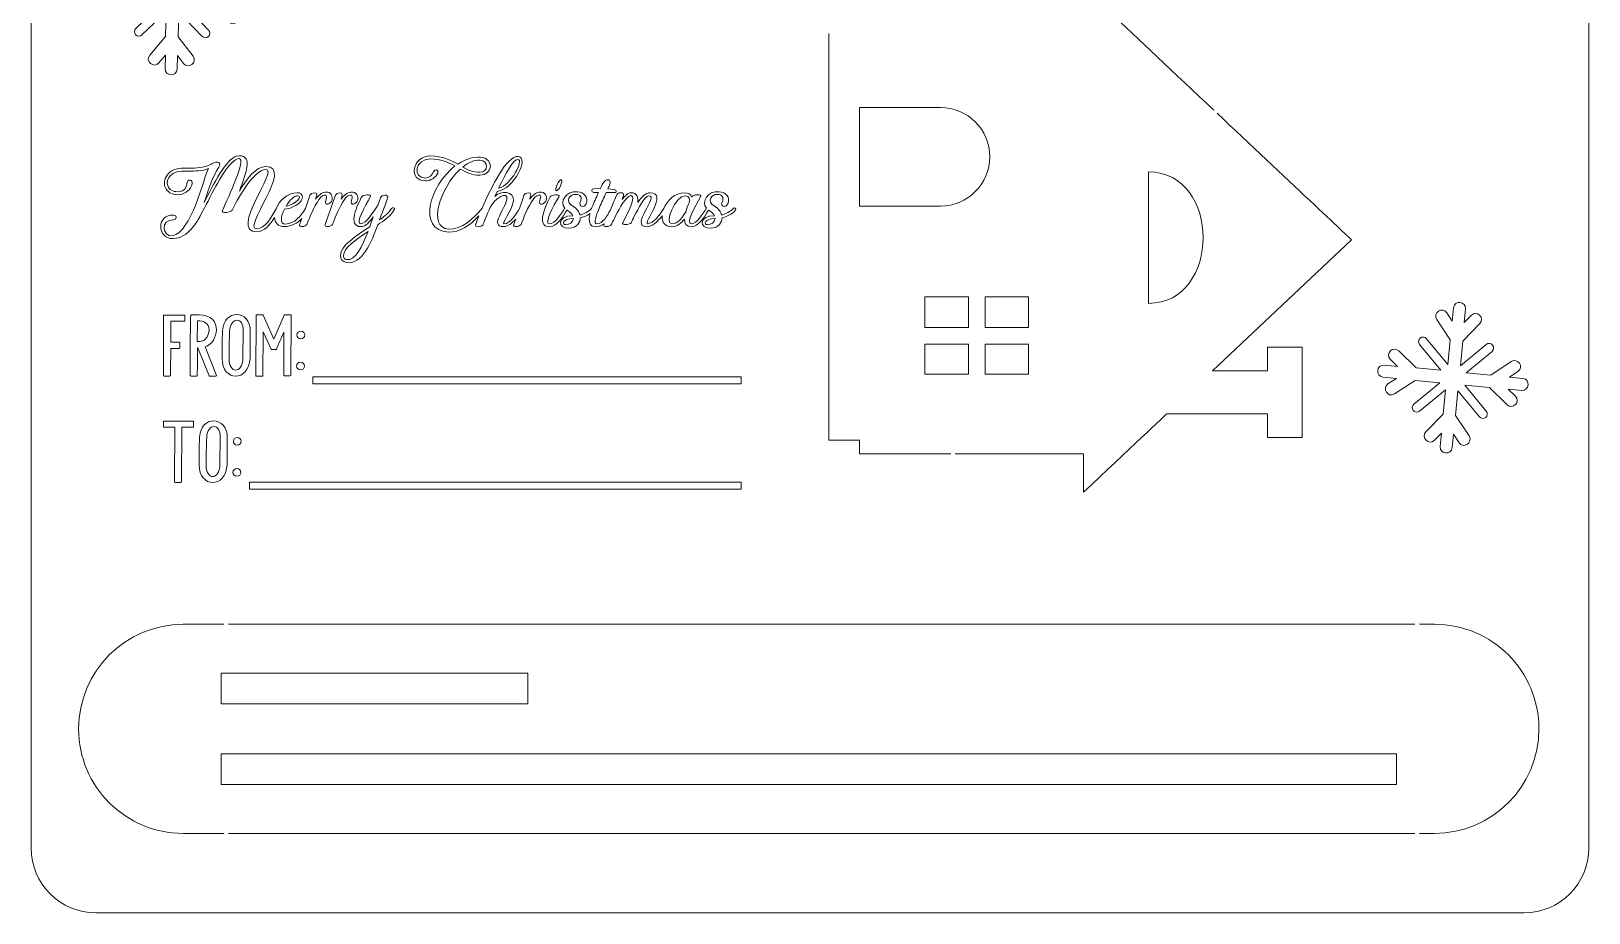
# Model space of a CAD drawing. Header units: inches. Extents: x -1115 to -962, y 104 to 308.
# Drawn here: x -1114.8 to -962.4, y 104.4 to 190.7 of the extents above; entities that cross this region are included whole.
import ezdxf

# ---------------------------------------------------------------- set-up
doc = ezdxf.new("R2010")
doc.units = ezdxf.units.IN
doc.header["$MEASUREMENT"] = 0
doc.layers.add('_U+0421_U+043B_U+043E_U+0439 1', color=7, linetype='Continuous')

# ---------------------------------------------------------------- blocks, each defined once
blk = doc.blocks.new('block 3')
at = {"layer": '_U+0421_U+043B_U+043E_U+0439 1', "color": 7, "lineweight": 5, "true_color": 0xffffff}
for points, knots in [([(-1100.89, 170.4), (-1099.95, 170.4), (-1099.24, 171.1), (-1098.72, 171.83), (-1098.35, 172.37), (-1097.93, 173.19), (-1097.47, 174.08), (-1096.48, 175.98), (-1095.33, 178.19), (-1094.43, 178.23), (-1093.68, 178.26), (-1095.45, 174.5), (-1096.07, 173.17), (-1096.24, 172.81), (-1095.21, 172.97), (-1095.1, 173.2), (-1094.67, 174.1), (-1093.02, 177.17), (-1091.81, 177.17), (-1090.55, 177.17), (-1095.48, 171.08), (-1092.69, 171.08), (-1091.95, 171.08), (-1091.41, 171.75), (-1090.97, 172.48), (-1090.94, 171.97), (-1090.65, 171.58), (-1090.01, 171.58), (-1089.28, 171.58), (-1088.72, 171.92), (-1088.3, 172.38), (-1088.38, 172.15), (-1088.46, 171.94), (-1088.52, 171.78), (-1088.63, 171.5), (-1087.91, 171.52), (-1087.8, 171.8), (-1087.65, 172.16), (-1087.55, 172.41), (-1087.44, 172.69), (-1087.09, 173.44), (-1086.54, 174.63), (-1086.09, 174.67), (-1085.83, 174.69), (-1085.83, 174.47), (-1085.95, 174.15), (-1086.15, 173.55), (-1085.41, 173.78), (-1085.33, 174.18), (-1085.26, 174.56), (-1085.39, 174.99), (-1086.01, 174.95), (-1086.36, 174.93), (-1086.68, 174.63), (-1086.95, 174.25), (-1086.92, 174.39), (-1086.86, 174.53), (-1086.84, 174.69), (-1086.77, 174.98), (-1087.41, 174.94), (-1087.51, 174.65), (-1087.6, 174.36), (-1087.77, 173.86), (-1087.95, 173.35), (-1088.35, 172.65), (-1089, 171.83), (-1089.9, 171.83), (-1090.47, 171.83), (-1090.35, 172.58), (-1089.99, 173.3), (-1089.51, 173.27), (-1088.64, 173.69), (-1088.37, 174.1), (-1088.12, 174.44), (-1088.2, 174.89), (-1088.74, 174.89), (-1089.74, 174.89), (-1090.5, 174.12), (-1090.82, 173.32), (-1091.27, 172.48), (-1091.91, 171.36), (-1092.69, 171.36), (-1094.23, 171.36), (-1088.99, 177.46), (-1091.83, 177.46), (-1092.76, 177.46), (-1093.72, 176.23), (-1094.4, 175.05), (-1093.8, 176.68), (-1093.03, 178.51), (-1094.44, 178.51), (-1095.52, 178.51), (-1096.69, 176.18), (-1097.72, 174.2), (-1097.72, 174.2), (-1097.85, 173.95), (-1097.85, 173.95), (-1097.31, 175.51), (-1097, 176.48), (-1096.43, 177.38), (-1096.01, 178.07), (-1096.94, 177.93), (-1097.17, 177.68), (-1097.9, 177.3), (-1098.66, 177.3), (-1099.35, 177.3), (-1099.69, 177.3), (-1100.02, 177.3), (-1100.32, 177.26), (-1101.05, 177.15), (-1101.49, 176.75), (-1101.66, 176.29), (-1101.72, 176.11), (-1101.75, 175.93), (-1101.74, 175.75), (-1101.72, 175.58), (-1101.67, 175.4), (-1101.57, 175.25), (-1101.34, 174.88), (-1100.89, 174.63), (-1100.22, 174.72), (-1099.64, 174.81), (-1099.14, 175.21), (-1099.02, 175.75), (-1098.93, 176.22), (-1099.5, 176.3), (-1099.56, 175.76), (-1099.6, 175.36), (-1099.82, 175.06), (-1100.24, 175.01), (-1100.79, 174.93), (-1101.16, 175.12), (-1101.33, 175.41), (-1101.41, 175.52), (-1101.44, 175.66), (-1101.46, 175.79), (-1101.47, 175.93), (-1101.45, 176.07), (-1101.4, 176.2), (-1101.26, 176.56), (-1100.9, 176.89), (-1100.29, 176.98), (-1100.01, 177.02), (-1099.69, 177.01), (-1099.37, 177.01), (-1098.75, 177.01), (-1098.09, 177.01), (-1097.43, 177.26), (-1097.9, 176.37), (-1099.12, 170.97), (-1100.95, 170.69), (-1101.92, 170.53), (-1102.16, 172.32), (-1100.86, 172.23), (-1100.52, 172.22), (-1100.47, 172.68), (-1100.82, 172.71), (-1102.48, 172.84), (-1102.55, 170.4), (-1100.89, 170.4)], [0, 0, 0, 0, 1, 1, 1, 2, 2, 2, 3, 3, 3, 4, 4, 4, 5, 5, 5, 6, 6, 6, 7, 7, 7, 8, 8, 8, 9, 9, 9, 10, 10, 10, 11, 11, 11, 12, 12, 12, 13, 13, 13, 14, 14, 14, 15, 15, 15, 16, 16, 16, 17, 17, 17, 18, 18, 18, 19, 19, 19, 20, 20, 20, 21, 21, 21, 22, 22, 22, 23, 23, 23, 24, 24, 24, 25, 25, 25, 26, 26, 26, 27, 27, 27, 28, 28, 28, 29, 29, 29, 30, 30, 30, 31, 31, 31, 32, 32, 32, 33, 33, 33, 34, 34, 34, 35, 35, 35, 36, 36, 36, 37, 37, 37, 38, 38, 38, 39, 39, 39, 40, 40, 40, 41, 41, 41, 42, 42, 42, 43, 43, 43, 44, 44, 44, 45, 45, 45, 46, 46, 46, 47, 47, 47, 48, 48, 48, 49, 49, 49, 50, 50, 50, 51, 51, 51, 52, 52, 52, 53, 53, 53, 53]), ([(-1088.71, 174.6), (-1088.4, 174.6), (-1088.52, 174.34), (-1088.64, 174.21), (-1088.87, 173.91), (-1089.45, 173.65), (-1089.83, 173.59), (-1089.51, 174.14), (-1089.06, 174.6), (-1088.71, 174.6)], [0, 0, 0, 0, 1, 1, 1, 2, 2, 2, 3, 3, 3, 3])]:
    blk.add_open_spline(points, degree=3, knots=knots, dxfattribs=at)
blk = doc.blocks.new('block 4')
at = {"layer": '_U+0421_U+043B_U+043E_U+0439 1', "color": 7, "lineweight": 5, "true_color": 0xffffff}
for points, knots in [([(-1082.51, 171.58), (-1082.04, 171.58), (-1081.69, 172.01), (-1081.3, 172.53), (-1081.45, 172.13), (-1081.57, 171.78), (-1081.64, 171.57), (-1083.05, 170.63), (-1084.52, 169.7), (-1084.51, 168.75), (-1084.51, 168.42), (-1084.35, 168.13), (-1083.93, 168.06), (-1082.44, 167.82), (-1081.47, 170.02), (-1080.86, 171.76), (-1080.33, 172.13), (-1079.65, 172.53), (-1079.24, 173.28), (-1079.16, 173.43), (-1079.42, 173.5), (-1079.52, 173.35), (-1079.87, 172.77), (-1080.42, 172.44), (-1080.7, 172.23), (-1080.57, 172.61), (-1079.99, 174.11), (-1079.9, 174.38), (-1079.75, 174.81), (-1080.52, 174.68), (-1080.61, 174.41), (-1080.61, 174.41), (-1080.87, 173.68), (-1080.87, 173.68), (-1081.27, 173.05), (-1082.02, 171.85), (-1082.51, 171.85), (-1083.1, 171.85), (-1082.11, 173.62), (-1081.61, 174.47), (-1081.4, 174.83), (-1082.36, 174.68), (-1082.44, 174.5), (-1082.8, 173.78), (-1083.92, 171.58), (-1082.51, 171.58)], [0, 0, 0, 0, 1, 1, 1, 2, 2, 2, 3, 3, 3, 4, 4, 4, 5, 5, 5, 6, 6, 6, 7, 7, 7, 8, 8, 8, 9, 9, 9, 10, 10, 10, 11, 11, 11, 12, 12, 12, 13, 13, 13, 14, 14, 14, 15, 15, 15, 15]), ([(-1083.89, 168.35), (-1084.14, 168.38), (-1084.22, 168.56), (-1084.22, 168.76), (-1084.22, 169.46), (-1083.05, 170.27), (-1081.82, 171.1), (-1082.35, 169.68), (-1083.07, 168.21), (-1083.89, 168.35)], [0, 0, 0, 0, 1, 1, 1, 2, 2, 2, 3, 3, 3, 3])]:
    blk.add_open_spline(points, degree=3, knots=knots, dxfattribs=at)
blk = doc.blocks.new('block 5')
at = {"layer": '_U+0421_U+043B_U+043E_U+0439 1', "color": 7, "lineweight": 5, "true_color": 0xffffff}
for points, knots in [([(-1076.2, 176.05), (-1075.72, 176.05), (-1075.19, 176.36), (-1075, 176.82), (-1074.87, 177.15), (-1075.31, 177.25), (-1075.42, 176.93), (-1075.55, 176.6), (-1075.84, 176.33), (-1076.18, 176.33), (-1077.54, 176.33), (-1077.17, 178.2), (-1075.74, 178.2), (-1074.69, 178.2), (-1073.96, 177.87), (-1073.31, 177.51), (-1075.8, 175.6), (-1077.03, 171.24), (-1073.99, 171.05), (-1072.81, 170.98), (-1071.8, 171.74), (-1070.98, 172.62), (-1071.12, 172.26), (-1071.24, 171.95), (-1071.31, 171.73), (-1071.41, 171.48), (-1070.68, 171.55), (-1070.6, 171.71), (-1070.45, 172.07), (-1070.18, 172.75), (-1069.85, 173.51), (-1069.41, 174.33), (-1068.13, 175.13), (-1068.23, 174.25), (-1068.32, 173.45), (-1070.01, 171.58), (-1068.54, 171.58), (-1068.12, 171.58), (-1067.71, 171.92), (-1067.37, 172.32), (-1067.45, 172.11), (-1067.52, 171.92), (-1067.57, 171.78), (-1067.68, 171.5), (-1066.97, 171.52), (-1066.85, 171.8), (-1066.7, 172.16), (-1066.6, 172.41), (-1066.5, 172.69), (-1066.15, 173.44), (-1065.59, 174.63), (-1065.14, 174.67), (-1064.88, 174.69), (-1064.88, 174.47), (-1065, 174.15), (-1065.2, 173.55), (-1064.46, 173.78), (-1064.38, 174.18), (-1064.31, 174.56), (-1064.44, 174.99), (-1065.06, 174.95), (-1065.41, 174.93), (-1065.73, 174.63), (-1066, 174.25), (-1065.97, 174.39), (-1065.92, 174.53), (-1065.89, 174.69), (-1065.83, 174.98), (-1066.46, 174.94), (-1066.56, 174.65), (-1066.65, 174.36), (-1066.83, 173.86), (-1067.01, 173.34), (-1067.3, 172.82), (-1067.94, 171.84), (-1068.5, 171.84), (-1068.8, 171.84), (-1067.7, 173.19), (-1067.6, 174.1), (-1067.49, 175.09), (-1068.88, 175.1), (-1069.4, 174.54), (-1069.4, 174.54), (-1069.18, 175.03), (-1069.18, 175.03), (-1067.54, 175.25), (-1066.01, 178.35), (-1067.12, 178.44), (-1068.22, 178.54), (-1069.75, 175.51), (-1070.66, 173.38), (-1070.66, 173.38), (-1070.66, 173.38), (-1070.66, 173.38), (-1071.49, 172.38), (-1072.62, 171.26), (-1073.94, 171.34), (-1076.06, 171.46), (-1074.74, 175.41), (-1072.79, 177.21), (-1072.21, 176.88), (-1071.64, 176.6), (-1070.89, 176.6), (-1069.56, 176.6), (-1069.46, 178.28), (-1070.8, 178.37), (-1071.6, 178.42), (-1072.36, 178.15), (-1073.04, 177.69), (-1073.76, 178.09), (-1074.54, 178.49), (-1075.71, 178.49), (-1077.5, 178.49), (-1077.95, 176.05), (-1076.2, 176.05)], [0, 0, 0, 0, 1, 1, 1, 2, 2, 2, 3, 3, 3, 4, 4, 4, 5, 5, 5, 6, 6, 6, 7, 7, 7, 8, 8, 8, 9, 9, 9, 10, 10, 10, 11, 11, 11, 12, 12, 12, 13, 13, 13, 14, 14, 14, 15, 15, 15, 16, 16, 16, 17, 17, 17, 18, 18, 18, 19, 19, 19, 20, 20, 20, 21, 21, 21, 22, 22, 22, 23, 23, 23, 24, 24, 24, 25, 25, 25, 26, 26, 26, 27, 27, 27, 28, 28, 28, 29, 29, 29, 30, 30, 30, 31, 31, 31, 32, 32, 32, 33, 33, 33, 34, 34, 34, 35, 35, 35, 36, 36, 36, 37, 37, 37, 38, 38, 38, 38]), ([(-1070.86, 178.09), (-1070, 178.03), (-1070.02, 176.89), (-1070.87, 176.89), (-1071.52, 176.89), (-1072.03, 177.12), (-1072.55, 177.41), (-1072, 177.85), (-1071.42, 178.12), (-1070.86, 178.09)], [0, 0, 0, 0, 1, 1, 1, 2, 2, 2, 3, 3, 3, 3]), ([(-1067.14, 178.16), (-1066.57, 178.11), (-1067.8, 175.64), (-1069.04, 175.34), (-1068.34, 176.84), (-1067.58, 178.2), (-1067.14, 178.16)], [0, 0, 0, 0, 1, 1, 1, 2, 2, 2, 2])]:
    blk.add_open_spline(points, degree=3, knots=knots, dxfattribs=at)
blk = doc.blocks.new('block 6')
at = {"layer": '_U+0421_U+043B_U+043E_U+0439 1', "color": 7, "lineweight": 5, "true_color": 0xffffff}
for points, knots in [([(-1064.06, 171.56), (-1063.4, 171.56), (-1062.76, 172.51), (-1062.37, 173.19), (-1062.35, 173.18), (-1062.33, 173.16), (-1062.31, 173.14), (-1062.03, 172.98), (-1061.86, 172.79), (-1061.78, 172.63), (-1063.38, 172.68), (-1063.26, 171.34), (-1062.17, 171.41), (-1061.31, 171.47), (-1061.07, 172.01), (-1061.05, 172.44), (-1060.84, 172.47), (-1060.42, 172.64), (-1060.09, 172.85), (-1060.27, 172.13), (-1060.2, 171.56), (-1059.5, 171.56), (-1059.21, 171.56), (-1058.94, 171.68), (-1058.71, 171.86), (-1058.71, 171.86), (-1058.72, 171.85), (-1058.72, 171.84), (-1058.9, 171.44), (-1058.13, 171.55), (-1058, 171.81), (-1057.84, 172.13), (-1057.71, 172.39), (-1057.6, 172.63), (-1057.2, 173.35), (-1056.57, 174.61), (-1056.1, 174.61), (-1055.52, 174.61), (-1056.41, 172.83), (-1056.9, 171.98), (-1057.11, 171.63), (-1056.16, 171.78), (-1056.07, 171.95), (-1055.99, 172.11), (-1055.88, 172.35), (-1055.77, 172.61), (-1055.36, 173.33), (-1054.78, 174.6), (-1054.31, 174.6), (-1053.34, 174.6), (-1056.26, 171.57), (-1054.54, 171.57), (-1054.05, 171.57), (-1053.47, 172.08), (-1053.04, 172.62), (-1053.06, 172.03), (-1052.78, 171.56), (-1052.11, 171.56), (-1051.59, 171.56), (-1051.16, 171.92), (-1050.86, 172.31), (-1050.86, 171.87), (-1050.69, 171.56), (-1050.2, 171.56), (-1049.53, 171.56), (-1048.9, 172.51), (-1048.51, 173.19), (-1048.49, 173.18), (-1048.47, 173.16), (-1048.45, 173.14), (-1048.16, 172.98), (-1048, 172.79), (-1047.92, 172.63), (-1049.52, 172.68), (-1049.4, 171.34), (-1048.3, 171.41), (-1047.45, 171.47), (-1047.21, 172.01), (-1047.18, 172.44), (-1046.88, 172.49), (-1046.14, 172.8), (-1045.89, 173.15), (-1045.71, 173.4), (-1045.99, 173.47), (-1046.08, 173.35), (-1046.26, 173.13), (-1046.98, 172.75), (-1047.22, 172.72), (-1047.31, 173.01), (-1047.48, 173.31), (-1047.92, 173.57), (-1048.74, 174.09), (-1048.19, 174.75), (-1047.65, 174.73), (-1047.18, 174.73), (-1046.97, 174.44), (-1047.18, 173.97), (-1047.38, 173.57), (-1046.79, 173.37), (-1046.62, 173.8), (-1046.36, 174.47), (-1046.8, 174.92), (-1047.47, 174.99), (-1048.58, 175.09), (-1049.25, 174.04), (-1048.72, 173.38), (-1048.72, 173.37), (-1048.73, 173.36), (-1048.74, 173.35), (-1049.09, 172.79), (-1049.65, 171.85), (-1050.2, 171.85), (-1050.78, 171.85), (-1049.79, 173.65), (-1049.28, 174.48), (-1049.09, 174.82), (-1050.04, 174.68), (-1050.11, 174.54), (-1050.11, 174.54), (-1050.14, 174.47), (-1050.14, 174.47), (-1050.24, 174.77), (-1050.5, 174.89), (-1050.81, 174.89), (-1051.82, 174.89), (-1052.57, 174.13), (-1052.88, 173.34), (-1053.23, 172.77), (-1053.91, 171.86), (-1054.46, 171.86), (-1054.96, 171.86), (-1052.39, 174.89), (-1054.21, 174.89), (-1054.65, 174.89), (-1055.08, 174.46), (-1055.43, 173.93), (-1055.36, 174.47), (-1055.49, 174.89), (-1056.1, 174.89), (-1056.37, 174.89), (-1056.68, 174.61), (-1056.97, 174.22), (-1056.97, 174.22), (-1056.83, 174.63), (-1056.83, 174.63), (-1056.71, 174.98), (-1057.39, 174.94), (-1057.48, 174.69), (-1057.62, 174.36), (-1057.88, 173.75), (-1058.14, 173.15), (-1058.39, 172.65), (-1058.85, 171.85), (-1059.43, 171.85), (-1059.77, 171.85), (-1059.54, 172.6), (-1059.18, 173.44), (-1058.97, 173.95), (-1058.76, 174.39), (-1058.53, 174.91), (-1058.53, 174.91), (-1057.75, 174.91), (-1057.75, 174.91), (-1057.47, 174.81), (-1057.45, 175.22), (-1057.75, 175.22), (-1057.75, 175.22), (-1058.37, 175.26), (-1058.37, 175.26), (-1058.23, 175.54), (-1058.21, 175.59), (-1058.18, 175.63), (-1057.91, 176.18), (-1058.54, 176.42), (-1058.9, 175.71), (-1058.9, 175.71), (-1059.09, 175.31), (-1059.09, 175.31), (-1059.09, 175.31), (-1059.1, 175.3), (-1059.1, 175.3), (-1059.1, 175.3), (-1059.72, 175.29), (-1059.72, 175.29), (-1060, 175.29), (-1060.02, 174.91), (-1059.72, 174.91), (-1059.72, 174.91), (-1059.28, 174.91), (-1059.28, 174.91), (-1059.51, 174.41), (-1059.72, 173.95), (-1059.91, 173.44), (-1059.92, 173.41), (-1059.93, 173.39), (-1059.94, 173.36), (-1059.94, 173.36), (-1059.94, 173.36), (-1059.95, 173.35), (-1060.12, 173.13), (-1060.85, 172.75), (-1061.08, 172.72), (-1061.17, 173.01), (-1061.34, 173.31), (-1061.78, 173.57), (-1062.61, 174.09), (-1062.05, 174.75), (-1061.52, 174.73), (-1061.04, 174.73), (-1060.84, 174.44), (-1061.05, 173.97), (-1061.24, 173.57), (-1060.65, 173.37), (-1060.48, 173.8), (-1060.23, 174.47), (-1060.66, 174.92), (-1061.33, 174.99), (-1062.45, 175.09), (-1063.12, 174.04), (-1062.58, 173.38), (-1062.59, 173.37), (-1062.59, 173.36), (-1062.6, 173.35), (-1062.95, 172.79), (-1063.52, 171.85), (-1064.06, 171.85), (-1064.65, 171.85), (-1063.66, 173.62), (-1063.16, 174.47), (-1062.95, 174.83), (-1063.91, 174.68), (-1063.99, 174.5), (-1064.35, 173.78), (-1065.47, 171.56), (-1064.06, 171.56)], [0, 0, 0, 0, 1, 1, 1, 2, 2, 2, 3, 3, 3, 4, 4, 4, 5, 5, 5, 6, 6, 6, 7, 7, 7, 8, 8, 8, 9, 9, 9, 10, 10, 10, 11, 11, 11, 12, 12, 12, 13, 13, 13, 14, 14, 14, 15, 15, 15, 16, 16, 16, 17, 17, 17, 18, 18, 18, 19, 19, 19, 20, 20, 20, 21, 21, 21, 22, 22, 22, 23, 23, 23, 24, 24, 24, 25, 25, 25, 26, 26, 26, 27, 27, 27, 28, 28, 28, 29, 29, 29, 30, 30, 30, 31, 31, 31, 32, 32, 32, 33, 33, 33, 34, 34, 34, 35, 35, 35, 36, 36, 36, 37, 37, 37, 38, 38, 38, 39, 39, 39, 40, 40, 40, 41, 41, 41, 42, 42, 42, 43, 43, 43, 44, 44, 44, 45, 45, 45, 46, 46, 46, 47, 47, 47, 48, 48, 48, 49, 49, 49, 50, 50, 50, 51, 51, 51, 52, 52, 52, 53, 53, 53, 54, 54, 54, 55, 55, 55, 56, 56, 56, 57, 57, 57, 58, 58, 58, 59, 59, 59, 60, 60, 60, 61, 61, 61, 62, 62, 62, 63, 63, 63, 64, 64, 64, 65, 65, 65, 66, 66, 66, 67, 67, 67, 68, 68, 68, 69, 69, 69, 70, 70, 70, 71, 71, 71, 72, 72, 72, 73, 73, 73, 74, 74, 74, 75, 75, 75, 76, 76, 76, 77, 77, 77, 78, 78, 78, 78]), ([(-1050.77, 174.6), (-1050.35, 174.6), (-1050.34, 174.25), (-1050.41, 173.92), (-1050.53, 173.65), (-1050.65, 173.34), (-1050.74, 173.03), (-1050.99, 172.53), (-1051.49, 171.85), (-1052.11, 171.85), (-1052.87, 171.85), (-1051.75, 174.6), (-1050.77, 174.6)], [0, 0, 0, 0, 1, 1, 1, 2, 2, 2, 3, 3, 3, 4, 4, 4, 4]), ([(-1061.72, 172.36), (-1061.78, 171.99), (-1062.12, 171.77), (-1062.48, 171.77), (-1062.83, 171.77), (-1062.83, 172.36), (-1061.72, 172.36)], [0, 0, 0, 0, 1, 1, 1, 2, 2, 2, 2]), ([(-1047.85, 172.36), (-1047.92, 171.99), (-1048.25, 171.77), (-1048.61, 171.77), (-1048.97, 171.77), (-1048.97, 172.36), (-1047.85, 172.36)], [0, 0, 0, 0, 1, 1, 1, 2, 2, 2, 2])]:
    blk.add_open_spline(points, degree=3, knots=knots, dxfattribs=at)
blk = doc.blocks.new('block 7')
at = {"layer": '_U+0421_U+043B_U+043E_U+0439 1', "color": 7, "lineweight": 5, "true_color": 0xffffff}
for points, knots in [([(-1097.27, 156.95), (-1097.27, 156.95), (-1096.71, 156.95), (-1096.71, 156.95), (-1096.64, 156.95), (-1096.62, 156.98), (-1096.63, 157.02), (-1096.63, 157.02), (-1097.76, 159.81), (-1097.76, 159.81), (-1097.06, 160.02), (-1096.66, 160.76), (-1096.66, 161.48), (-1096.66, 162.75), (-1097.65, 162.96), (-1098.75, 162.96), (-1098.85, 162.96), (-1098.97, 162.96), (-1099.1, 162.95), (-1099.14, 162.95), (-1099.17, 162.93), (-1099.17, 162.91), (-1099.2, 161.72), (-1099.22, 160.86), (-1099.22, 157), (-1099.22, 156.97), (-1099.18, 156.95), (-1099.13, 156.95), (-1099.13, 156.95), (-1098.61, 156.95), (-1098.61, 156.95), (-1098.56, 156.95), (-1098.52, 156.97), (-1098.52, 157), (-1098.52, 157.9), (-1098.51, 158.82), (-1098.51, 159.73), (-1098.51, 159.73), (-1098.47, 159.73), (-1098.47, 159.73), (-1098.47, 159.73), (-1097.35, 156.98), (-1097.35, 156.98), (-1097.34, 156.96), (-1097.3, 156.95), (-1097.27, 156.95)], [0, 0, 0, 0, 1, 1, 1, 2, 2, 2, 3, 3, 3, 4, 4, 4, 5, 5, 5, 6, 6, 6, 7, 7, 7, 8, 8, 8, 9, 9, 9, 10, 10, 10, 11, 11, 11, 12, 12, 12, 13, 13, 13, 14, 14, 14, 15, 15, 15, 15]), ([(-1098.53, 160.34), (-1098.53, 160.34), (-1098.5, 162.35), (-1098.5, 162.35), (-1097.92, 162.36), (-1097.37, 162.17), (-1097.37, 161.45), (-1097.37, 161), (-1097.65, 160.53), (-1097.99, 160.4), (-1098.18, 160.35), (-1098.35, 160.34), (-1098.53, 160.34)], [0, 0, 0, 0, 1, 1, 1, 2, 2, 2, 3, 3, 3, 4, 4, 4, 4])]:
    blk.add_open_spline(points, degree=3, knots=knots, dxfattribs=at)
blk = doc.blocks.new('block 8')
at = {"layer": '_U+0421_U+043B_U+043E_U+0439 1', "color": 7, "lineweight": 5, "true_color": 0xffffff}
for points, knots in [([(-1093.34, 161.33), (-1093.32, 162.41), (-1094, 162.97), (-1094.68, 162.97), (-1095.33, 162.97), (-1096, 162.45), (-1096.05, 161.39), (-1096.08, 160.82), (-1096.09, 160.12), (-1096.09, 159.47), (-1096.09, 159.47), (-1096.09, 158.68), (-1096.09, 158.68), (-1096.1, 157.54), (-1095.44, 156.94), (-1094.77, 156.94), (-1094.1, 156.94), (-1093.43, 157.53), (-1093.36, 158.71), (-1093.36, 158.71), (-1093.34, 161.33), (-1093.34, 161.33)], [0, 0, 0, 0, 1, 1, 1, 2, 2, 2, 3, 3, 3, 4, 4, 4, 5, 5, 5, 6, 6, 6, 7, 7, 7, 7]), ([(-1094.06, 158.71), (-1094.08, 157.94), (-1094.43, 157.53), (-1094.77, 157.53), (-1095.1, 157.53), (-1095.41, 157.9), (-1095.41, 158.68), (-1095.41, 159.46), (-1095.39, 160.56), (-1095.36, 161.35), (-1095.33, 162.03), (-1094.98, 162.42), (-1094.62, 162.42), (-1094.32, 162.42), (-1094.02, 162.09), (-1094.02, 161.35), (-1094.02, 161.35), (-1094.06, 158.71), (-1094.06, 158.71)], [0, 0, 0, 0, 1, 1, 1, 2, 2, 2, 3, 3, 3, 4, 4, 4, 5, 5, 5, 6, 6, 6, 6])]:
    blk.add_open_spline(points, degree=3, knots=knots, dxfattribs=at)
blk = doc.blocks.new('block 9')
at = {"layer": '_U+0421_U+043B_U+043E_U+0439 1', "color": 7, "lineweight": 5, "true_color": 0xffffff}
for points, knots in [([(-1096.93, 152.56), (-1097.58, 152.56), (-1098.25, 152.04), (-1098.3, 150.98), (-1098.33, 150.42), (-1098.34, 149.71), (-1098.34, 149.06), (-1098.34, 149.06), (-1098.34, 148.28), (-1098.34, 148.28), (-1098.35, 147.14), (-1097.69, 146.53), (-1097.02, 146.53), (-1096.35, 146.53), (-1095.67, 147.12), (-1095.61, 148.3), (-1095.61, 148.3), (-1095.59, 150.92), (-1095.59, 150.92), (-1095.57, 152), (-1096.25, 152.56), (-1096.93, 152.56)], [0, 0, 0, 0, 1, 1, 1, 2, 2, 2, 3, 3, 3, 4, 4, 4, 5, 5, 5, 6, 6, 6, 7, 7, 7, 7]), ([(-1096.31, 148.3), (-1096.33, 147.53), (-1096.68, 147.12), (-1097.02, 147.12), (-1097.35, 147.12), (-1097.66, 147.49), (-1097.66, 148.28), (-1097.66, 149.05), (-1097.64, 150.15), (-1097.6, 150.95), (-1097.58, 151.63), (-1097.23, 152.01), (-1096.87, 152.01), (-1096.56, 152.01), (-1096.26, 151.68), (-1096.27, 150.95), (-1096.27, 150.95), (-1096.31, 148.3), (-1096.31, 148.3)], [0, 0, 0, 0, 1, 1, 1, 2, 2, 2, 3, 3, 3, 4, 4, 4, 5, 5, 5, 6, 6, 6, 6])]:
    blk.add_open_spline(points, degree=3, knots=knots, dxfattribs=at)
blk = doc.blocks.new('block 2')
at = {"layer": '_U+0421_U+043B_U+043E_U+0439 1', "color": 7, "lineweight": 5, "true_color": 0xffffff}
for points in [[(-1045.3, 156.89), (-1045.3, 156.19), (-1087.23, 156.19), (-1087.23, 156.89), (-1045.3, 156.89)], [(-1093.43, 146.58), (-1045.3, 146.58), (-1045.3, 145.87), (-1093.43, 145.87), (-1093.43, 146.58)]]:
    blk.add_lwpolyline(points, dxfattribs=at)
for points, knots in [([(-1063.31, 175.7), (-1063.18, 176), (-1063, 176.2), (-1062.91, 176.17), (-1062.82, 176.12), (-1062.86, 175.85), (-1062.99, 175.56), (-1063.12, 175.26), (-1063.3, 175.05), (-1063.39, 175.09), (-1063.47, 175.13), (-1063.44, 175.4), (-1063.31, 175.7)], [0, 0, 0, 0, 1, 1, 1, 2, 2, 2, 3, 3, 3, 4, 4, 4, 4]), ([(-1086.02, 171.78), (-1085.76, 172.46), (-1085.21, 174.03), (-1085.01, 174.65), (-1084.91, 174.94), (-1084.28, 174.98), (-1084.34, 174.69), (-1084.37, 174.53), (-1084.42, 174.39), (-1084.45, 174.25), (-1084.18, 174.63), (-1083.86, 174.93), (-1083.51, 174.95), (-1082.89, 174.99), (-1082.76, 174.56), (-1082.83, 174.18), (-1082.91, 173.78), (-1083.65, 173.55), (-1083.45, 174.15), (-1083.33, 174.47), (-1083.33, 174.69), (-1083.59, 174.67), (-1084.04, 174.63), (-1084.6, 173.44), (-1084.95, 172.69), (-1085.05, 172.41), (-1085.15, 172.16), (-1085.3, 171.8), (-1085.42, 171.52), (-1086.13, 171.5), (-1086.02, 171.78)], [0, 0, 0, 0, 1, 1, 1, 2, 2, 2, 3, 3, 3, 4, 4, 4, 5, 5, 5, 6, 6, 6, 7, 7, 7, 8, 8, 8, 9, 9, 9, 10, 10, 10, 10]), ([(-1101.12, 162.31), (-1101.12, 162.31), (-1101.12, 160.26), (-1101.12, 160.26), (-1101.12, 160.26), (-1100.31, 160.26), (-1100.31, 160.26), (-1100.26, 160.26), (-1100.23, 160.24), (-1100.23, 160.22), (-1100.23, 160.22), (-1100.23, 159.7), (-1100.23, 159.7), (-1100.23, 159.67), (-1100.26, 159.65), (-1100.31, 159.65), (-1100.31, 159.65), (-1101.12, 159.65), (-1101.12, 159.65), (-1101.12, 158.76), (-1101.14, 157.89), (-1101.14, 157), (-1101.14, 156.97), (-1101.18, 156.95), (-1101.23, 156.95), (-1101.23, 156.95), (-1101.75, 156.95), (-1101.75, 156.95), (-1101.8, 156.95), (-1101.84, 156.97), (-1101.84, 157), (-1101.84, 157), (-1101.82, 162.58), (-1101.82, 162.58), (-1101.82, 162.58), (-1101.82, 162.88), (-1101.82, 162.88), (-1101.82, 162.91), (-1101.78, 162.91), (-1101.73, 162.91), (-1101.73, 162.91), (-1099.83, 162.91), (-1099.83, 162.91), (-1099.78, 162.91), (-1099.75, 162.91), (-1099.75, 162.88), (-1099.75, 162.88), (-1099.75, 162.35), (-1099.75, 162.35), (-1099.75, 162.32), (-1099.78, 162.31), (-1099.83, 162.31), (-1099.83, 162.31), (-1101.12, 162.31), (-1101.12, 162.31)], [0, 0, 0, 0, 1, 1, 1, 2, 2, 2, 3, 3, 3, 4, 4, 4, 5, 5, 5, 6, 6, 6, 7, 7, 7, 8, 8, 8, 9, 9, 9, 10, 10, 10, 11, 11, 11, 12, 12, 12, 13, 13, 13, 14, 14, 14, 15, 15, 15, 16, 16, 16, 17, 17, 17, 18, 18, 18, 18]), ([(-1090.06, 157.02), (-1090.06, 157.02), (-1090.05, 161.26), (-1090.05, 161.26), (-1090.3, 160.69), (-1090.54, 160.15), (-1090.79, 159.58), (-1090.8, 159.56), (-1090.84, 159.55), (-1090.87, 159.55), (-1090.87, 159.55), (-1091.24, 159.55), (-1091.24, 159.55), (-1091.26, 159.55), (-1091.31, 159.57), (-1091.31, 159.58), (-1091.31, 159.58), (-1092.08, 161.27), (-1092.08, 161.27), (-1092.08, 161.27), (-1092.11, 156.99), (-1092.11, 156.99), (-1092.11, 156.96), (-1092.15, 156.94), (-1092.19, 156.94), (-1092.19, 156.94), (-1092.71, 156.94), (-1092.71, 156.94), (-1092.76, 156.94), (-1092.8, 156.96), (-1092.8, 156.99), (-1092.8, 156.99), (-1092.75, 162.91), (-1092.75, 162.91), (-1092.75, 162.93), (-1092.71, 162.95), (-1092.67, 162.95), (-1092.67, 162.95), (-1092.17, 162.95), (-1092.17, 162.95), (-1092.15, 162.95), (-1092.1, 162.94), (-1092.09, 162.92), (-1092.09, 162.92), (-1091.03, 160.57), (-1091.03, 160.57), (-1091.03, 160.57), (-1090.04, 162.92), (-1090.04, 162.92), (-1090.03, 162.94), (-1089.99, 162.95), (-1089.97, 162.95), (-1089.97, 162.95), (-1089.44, 162.95), (-1089.44, 162.95), (-1089.39, 162.95), (-1089.35, 162.93), (-1089.35, 162.91), (-1089.35, 162.91), (-1089.38, 157.02), (-1089.38, 157.02), (-1089.38, 157), (-1089.42, 156.98), (-1089.47, 156.98), (-1089.47, 156.98), (-1089.99, 156.98), (-1089.99, 156.98), (-1090.03, 156.98), (-1090.06, 157), (-1090.06, 157.02)], [0, 0, 0, 0, 1, 1, 1, 2, 2, 2, 3, 3, 3, 4, 4, 4, 5, 5, 5, 6, 6, 6, 7, 7, 7, 8, 8, 8, 9, 9, 9, 10, 10, 10, 11, 11, 11, 12, 12, 12, 13, 13, 13, 14, 14, 14, 15, 15, 15, 16, 16, 16, 17, 17, 17, 18, 18, 18, 19, 19, 19, 20, 20, 20, 21, 21, 21, 22, 22, 22, 23, 23, 23, 23]), ([(-1087.99, 160.97), (-1087.99, 160.79), (-1088.19, 160.6), (-1088.38, 160.6), (-1088.64, 160.6), (-1088.77, 160.79), (-1088.77, 160.97), (-1088.77, 161.19), (-1088.61, 161.35), (-1088.38, 161.35), (-1088.15, 161.35), (-1087.99, 161.13), (-1087.99, 160.97)], [0, 0, 0, 0, 1, 1, 1, 2, 2, 2, 3, 3, 3, 4, 4, 4, 4]), ([(-1088.04, 157.93), (-1088.04, 157.73), (-1088.2, 157.56), (-1088.42, 157.56), (-1088.65, 157.56), (-1088.82, 157.76), (-1088.82, 157.93), (-1088.82, 158.14), (-1088.64, 158.31), (-1088.42, 158.31), (-1088.19, 158.31), (-1088.04, 158.12), (-1088.04, 157.93)], [0, 0, 0, 0, 1, 1, 1, 2, 2, 2, 3, 3, 3, 4, 4, 4, 4]), ([(-1098.88, 152.5), (-1098.88, 152.5), (-1098.88, 152), (-1098.88, 152), (-1098.88, 151.97), (-1098.91, 151.95), (-1098.96, 151.95), (-1098.96, 151.95), (-1100.02, 151.95), (-1100.02, 151.95), (-1100.02, 151.95), (-1100.08, 146.59), (-1100.08, 146.59), (-1100.08, 146.56), (-1100.13, 146.55), (-1100.17, 146.55), (-1100.17, 146.55), (-1100.66, 146.55), (-1100.66, 146.55), (-1100.72, 146.55), (-1100.75, 146.56), (-1100.75, 146.59), (-1100.75, 146.59), (-1100.73, 151.95), (-1100.73, 151.95), (-1100.73, 151.95), (-1101.75, 151.95), (-1101.75, 151.95), (-1101.8, 151.95), (-1101.84, 151.97), (-1101.84, 152), (-1101.84, 152), (-1101.84, 152.5), (-1101.84, 152.5), (-1101.84, 152.52), (-1101.8, 152.54), (-1101.75, 152.54), (-1101.75, 152.54), (-1098.96, 152.54), (-1098.96, 152.54), (-1098.91, 152.54), (-1098.88, 152.52), (-1098.88, 152.5)], [0, 0, 0, 0, 1, 1, 1, 2, 2, 2, 3, 3, 3, 4, 4, 4, 5, 5, 5, 6, 6, 6, 7, 7, 7, 8, 8, 8, 9, 9, 9, 10, 10, 10, 11, 11, 11, 12, 12, 12, 13, 13, 13, 14, 14, 14, 14]), ([(-1094.22, 150.57), (-1094.22, 150.38), (-1094.41, 150.2), (-1094.61, 150.2), (-1094.86, 150.2), (-1094.99, 150.38), (-1094.99, 150.57), (-1094.99, 150.79), (-1094.84, 150.95), (-1094.61, 150.95), (-1094.38, 150.95), (-1094.22, 150.73), (-1094.22, 150.57)], [0, 0, 0, 0, 1, 1, 1, 2, 2, 2, 3, 3, 3, 4, 4, 4, 4]), ([(-1094.26, 147.53), (-1094.26, 147.32), (-1094.43, 147.16), (-1094.65, 147.16), (-1094.88, 147.16), (-1095.05, 147.36), (-1095.05, 147.53), (-1095.05, 147.73), (-1094.86, 147.9), (-1094.65, 147.9), (-1094.41, 147.9), (-1094.26, 147.71), (-1094.26, 147.53)], [0, 0, 0, 0, 1, 1, 1, 2, 2, 2, 3, 3, 3, 4, 4, 4, 4])]:
    blk.add_open_spline(points, degree=3, knots=knots, dxfattribs=at)
at = {"layer": '_U+0421_U+043B_U+043E_U+0439 1'}
for name in ['block 3', 'block 5', 'block 6', 'block 4', 'block 7', 'block 8', 'block 9']:
    blk.add_blockref(name, (0, 0), dxfattribs=at)

msp = doc.modelspace()

# ---------------------------------------------------------------- linework, layer by layer
at = {"layer": '_U+0421_U+043B_U+043E_U+0439 1', "color": 1, "lineweight": 5, "true_color": 0xff0000}
for points in [[(-1036.72, 190.49), (-1036.72, 150.68), (-1033.72, 150.68), (-1033.72, 149.33), (-1024.81, 149.33)], [(-1027.35, 164.69), (-1027.35, 161.72), (-1023.08, 161.72), (-1023.08, 164.69), (-1027.35, 164.69)], [(-1021.45, 164.69), (-1021.45, 161.72), (-1017.19, 161.72), (-1017.19, 164.69), (-1021.45, 164.69)], [(-1027.35, 160.09), (-1027.35, 157.13), (-1023.08, 157.13), (-1023.08, 160.09), (-1027.35, 160.09)], [(-1021.45, 160.09), (-1021.45, 157.13), (-1017.19, 157.13), (-1017.19, 160.09), (-1021.45, 160.09)], [(-979.39, 132.66), (-1095.48, 132.66)], [(-1096.19, 127.87), (-1066.19, 127.87), (-1066.19, 124.87), (-1096.19, 124.87), (-1096.19, 127.87)], [(-981.19, 116.99), (-1096.19, 116.99), (-1096.19, 119.99), (-981.19, 119.99), (-981.19, 116.99)], [(-979.39, 112.2), (-1095.48, 112.2)]]:
    msp.add_lwpolyline(points, dxfattribs=at)
for points, knots in [([(-962.38, 301.27), (-962.38, 301.27), (-962.38, 110.77), (-962.38, 110.77), (-962.38, 107.27), (-965.22, 104.42), (-968.73, 104.42), (-968.73, 104.42), (-1108.43, 104.42), (-1108.43, 104.42), (-1111.93, 104.42), (-1114.78, 107.27), (-1114.78, 110.77), (-1114.78, 110.77), (-1114.78, 301.27), (-1114.78, 301.27), (-1114.78, 304.78), (-1111.93, 307.62), (-1108.43, 307.62), (-1108.43, 307.62), (-968.73, 307.62), (-968.73, 307.62), (-965.22, 307.62), (-962.38, 304.78), (-962.38, 301.27)], [0, 0, 0, 0, 1, 1, 1, 2, 2, 2, 3, 3, 3, 4, 4, 4, 5, 5, 5, 6, 6, 6, 7, 7, 7, 8, 8, 8, 8]), ([(-999.08, 182.98), (-1002.9, 186.58), (-1006.69, 190.15), (-1009.12, 192.44), (-1004.46, 195.13), (-998.83, 198.38), (-998.83, 198.38), (-998.83, 198.38), (-985.21, 198.38), (-985.21, 198.38), (-985.21, 198.38), (-985.21, 198.07), (-985.21, 198.07), (-985.07, 198.16), (-982.49, 199.64), (-976.56, 203.07)], [0, 0, 0, 0, 1, 1, 1, 2, 2, 2, 3, 3, 3, 4, 4, 4, 5, 5, 5, 5]), ([(-1025.81, 183.23), (-1025.81, 183.23), (-1033.72, 183.23), (-1033.72, 183.23), (-1033.72, 183.23), (-1033.72, 173.59), (-1033.72, 173.59), (-1033.72, 173.59), (-1025.81, 173.59), (-1025.81, 173.59), (-1023.15, 173.59), (-1020.99, 175.75), (-1020.99, 178.41), (-1020.99, 181.07), (-1023.15, 183.23), (-1025.81, 183.23)], [0, 0, 0, 0, 1, 1, 1, 2, 2, 2, 3, 3, 3, 4, 4, 4, 5, 5, 5, 5]), ([(-998.75, 182.67), (-992.19, 176.49), (-985.6, 170.29), (-985.59, 170.28), (-985.59, 170.28), (-999.19, 157.48), (-999.19, 157.48), (-999.19, 157.48), (-993.82, 157.48), (-993.82, 157.48), (-993.82, 157.48), (-993.82, 159.77), (-993.82, 159.77), (-993.82, 159.77), (-990.42, 159.77), (-990.42, 159.77), (-990.42, 159.77), (-990.42, 150.95), (-990.42, 150.95), (-990.42, 150.95), (-993.82, 150.95), (-993.82, 150.95), (-993.82, 150.95), (-993.82, 153.25), (-993.82, 153.25), (-993.82, 153.25), (-1003.68, 153.25), (-1003.68, 153.25), (-1003.68, 153.25), (-1007.53, 149.62), (-1011.81, 145.6), (-1011.81, 145.6), (-1011.81, 149.33), (-1011.81, 149.33), (-1011.81, 149.33), (-1024.37, 149.33), (-1024.37, 149.33)], [0, 0, 0, 0, 1, 1, 1, 2, 2, 2, 3, 3, 3, 4, 4, 4, 5, 5, 5, 6, 6, 6, 7, 7, 7, 8, 8, 8, 9, 9, 9, 10, 10, 10, 11, 11, 11, 12, 12, 12, 12]), ([(-1005.47, 176.93), (-1005.47, 176.93), (-1005.47, 164.07), (-1005.47, 164.07), (-998.33, 164.07), (-998.33, 176.93), (-1005.47, 176.93)], [0, 0, 0, 0, 1, 1, 1, 2, 2, 2, 2]), ([(-1095.93, 112.2), (-1095.93, 112.2), (-1099.9, 112.2), (-1099.9, 112.2), (-1102.73, 112.2), (-1105.28, 113.34), (-1107.13, 115.19), (-1108.99, 117.04), (-1110.13, 119.6), (-1110.13, 122.43), (-1110.13, 128.08), (-1105.55, 132.66), (-1099.9, 132.66), (-1099.9, 132.66), (-1095.93, 132.66), (-1095.93, 132.66)], [0, 0, 0, 0, 1, 1, 1, 2, 2, 2, 3, 3, 3, 4, 4, 4, 5, 5, 5, 5]), ([(-978.95, 132.66), (-978.95, 132.66), (-977.49, 132.66), (-977.49, 132.66), (-974.66, 132.66), (-972.1, 131.51), (-970.25, 129.66), (-968.4, 127.81), (-967.26, 125.25), (-967.26, 122.43), (-967.26, 116.78), (-971.84, 112.2), (-977.49, 112.2), (-977.49, 112.2), (-978.95, 112.2), (-978.95, 112.2)], [0, 0, 0, 0, 1, 1, 1, 2, 2, 2, 3, 3, 3, 4, 4, 4, 5, 5, 5, 5])]:
    msp.add_open_spline(points, degree=3, knots=knots, dxfattribs=at)
at = {"layer": '_U+0421_U+043B_U+043E_U+0439 1', "color": 7, "lineweight": 5, "true_color": 0xffffff}
for points in [[(-1101.11, 186.44), (-1101.4, 186.45), (-1101.68, 186.64), (-1101.67, 187.03), (-1101.67, 187.03), (-1101.64, 188.35), (-1101.64, 188.35), (-1101.64, 188.35), (-1102.28, 187.59), (-1102.28, 187.59), (-1102.53, 187.31), (-1102.88, 187.35), (-1103.1, 187.54), (-1103.33, 187.74), (-1103.42, 188.08), (-1103.17, 188.36), (-1103.17, 188.36), (-1101.62, 190.19), (-1101.62, 190.19), (-1101.62, 190.19), (-1101.56, 192.61), (-1101.56, 192.61), (-1101.56, 192.61), (-1103.94, 190.35), (-1103.94, 190.35), (-1104.11, 190.18), (-1104.4, 190.19), (-1104.56, 190.36), (-1104.72, 190.53), (-1104.72, 190.82), (-1104.55, 190.98), (-1104.55, 190.98), (-1102.16, 193.25), (-1102.16, 193.25), (-1102.16, 193.25), (-1104.58, 193.31), (-1104.58, 193.31), (-1104.58, 193.31), (-1106.49, 191.85), (-1106.49, 191.85), (-1106.78, 191.61), (-1107.12, 191.74), (-1107.3, 191.96), (-1107.49, 192.18), (-1107.5, 192.54), (-1107.21, 192.78), (-1107.21, 192.78), (-1106.43, 193.38), (-1106.43, 193.38), (-1106.43, 193.38), (-1107.75, 193.41), (-1107.75, 193.41), (-1108.51, 193.43), (-1108.48, 194.61), (-1107.72, 194.59), (-1107.72, 194.59), (-1106.4, 194.55), (-1106.4, 194.55), (-1106.4, 194.55), (-1107.15, 195.2), (-1107.15, 195.2), (-1107.71, 195.69), (-1106.97, 196.58), (-1106.38, 196.09), (-1106.38, 196.09), (-1104.55, 194.53), (-1104.55, 194.53), (-1104.55, 194.53), (-1102.13, 194.47), (-1102.13, 194.47), (-1102.13, 194.47), (-1104.4, 196.86), (-1104.4, 196.86), (-1104.56, 197.03), (-1104.56, 197.31), (-1104.38, 197.48), (-1104.21, 197.64), (-1103.92, 197.63), (-1103.76, 197.46), (-1103.76, 197.46), (-1101.49, 195.08), (-1101.49, 195.08), (-1101.49, 195.08), (-1101.43, 197.5), (-1101.43, 197.5), (-1101.43, 197.5), (-1102.9, 199.41), (-1102.9, 199.41), (-1103.36, 200.02), (-1102.43, 200.74), (-1101.97, 200.13), (-1101.97, 200.13), (-1101.36, 199.35), (-1101.36, 199.35), (-1101.36, 199.35), (-1101.33, 200.66), (-1101.33, 200.66), (-1101.31, 201.43), (-1100.14, 201.4), (-1100.16, 200.63), (-1100.16, 200.63), (-1100.19, 199.32), (-1100.19, 199.32), (-1100.19, 199.32), (-1099.55, 200.07), (-1099.55, 200.07), (-1099.3, 200.35), (-1098.94, 200.32), (-1098.73, 200.12), (-1098.5, 199.92), (-1098.41, 199.58), (-1098.66, 199.3), (-1098.66, 199.3), (-1100.21, 197.47), (-1100.21, 197.47), (-1100.21, 197.47), (-1100.27, 195.05), (-1100.27, 195.05), (-1100.27, 195.05), (-1097.89, 197.32), (-1097.89, 197.32), (-1097.72, 197.48), (-1097.43, 197.47), (-1097.27, 197.3), (-1097.1, 197.13), (-1097.11, 196.84), (-1097.28, 196.68), (-1097.28, 196.68), (-1099.66, 194.41), (-1099.66, 194.41), (-1099.66, 194.41), (-1097.24, 194.35), (-1097.24, 194.35), (-1097.24, 194.35), (-1095.34, 195.82), (-1095.34, 195.82), (-1095.04, 196.05), (-1094.71, 195.92), (-1094.53, 195.7), (-1094.34, 195.48), (-1094.32, 195.12), (-1094.62, 194.89), (-1094.62, 194.89), (-1095.4, 194.28), (-1095.4, 194.28), (-1095.4, 194.28), (-1094.08, 194.25), (-1094.08, 194.25), (-1093.31, 194.23), (-1093.34, 193.06), (-1094.11, 193.08), (-1094.11, 193.08), (-1095.43, 193.11), (-1095.43, 193.11), (-1095.43, 193.11), (-1094.68, 192.47), (-1094.68, 192.47), (-1094.11, 191.97), (-1094.86, 191.08), (-1095.44, 191.57), (-1095.44, 191.57), (-1097.27, 193.13), (-1097.27, 193.13), (-1097.27, 193.13), (-1099.69, 193.19), (-1099.69, 193.19), (-1099.69, 193.19), (-1097.43, 190.81), (-1097.43, 190.81), (-1097.26, 190.64), (-1097.27, 190.35), (-1097.44, 190.18), (-1097.62, 190.02), (-1097.9, 190.03), (-1098.07, 190.2), (-1098.07, 190.2), (-1100.33, 192.58), (-1100.33, 192.58), (-1100.33, 192.58), (-1100.39, 190.16), (-1100.39, 190.16), (-1100.39, 190.16), (-1098.93, 188.26), (-1098.93, 188.26), (-1098.47, 187.64), (-1099.39, 186.92), (-1099.86, 187.54), (-1099.86, 187.54), (-1100.46, 188.32), (-1100.46, 188.32), (-1100.46, 188.32), (-1100.5, 187), (-1100.5, 187), (-1100.5, 186.62), (-1100.82, 186.43), (-1101.11, 186.44)], [(-976.4, 149.43), (-976.68, 149.46), (-976.95, 149.68), (-976.91, 150.06), (-976.91, 150.06), (-976.79, 151.37), (-976.79, 151.37), (-976.79, 151.37), (-977.48, 150.67), (-977.48, 150.67), (-977.75, 150.4), (-978.1, 150.46), (-978.3, 150.67), (-978.52, 150.89), (-978.58, 151.23), (-978.32, 151.49), (-978.32, 151.49), (-976.64, 153.21), (-976.64, 153.21), (-976.64, 153.21), (-976.4, 155.62), (-976.4, 155.62), (-976.4, 155.62), (-978.94, 153.53), (-978.94, 153.53), (-979.12, 153.38), (-979.41, 153.4), (-979.56, 153.59), (-979.71, 153.77), (-979.68, 154.06), (-979.5, 154.21), (-979.5, 154.21), (-976.96, 156.3), (-976.96, 156.3), (-976.96, 156.3), (-979.37, 156.53), (-979.37, 156.53), (-979.37, 156.53), (-981.38, 155.21), (-981.38, 155.21), (-981.69, 154.99), (-982.01, 155.15), (-982.18, 155.38), (-982.35, 155.61), (-982.34, 155.97), (-982.03, 156.18), (-982.03, 156.18), (-981.21, 156.73), (-981.21, 156.73), (-981.21, 156.73), (-982.52, 156.86), (-982.52, 156.86), (-983.29, 156.93), (-983.17, 158.1), (-982.41, 158.03), (-982.41, 158.03), (-981.1, 157.9), (-981.1, 157.9), (-981.1, 157.9), (-981.8, 158.59), (-981.8, 158.59), (-982.33, 159.13), (-981.53, 159.96), (-980.98, 159.43), (-980.98, 159.43), (-979.26, 157.75), (-979.26, 157.75), (-979.26, 157.75), (-976.85, 157.52), (-976.85, 157.52), (-976.85, 157.52), (-978.94, 160.05), (-978.94, 160.05), (-979.09, 160.24), (-979.06, 160.52), (-978.88, 160.67), (-978.7, 160.82), (-978.41, 160.8), (-978.26, 160.61), (-978.26, 160.61), (-976.17, 158.08), (-976.17, 158.08), (-976.17, 158.08), (-975.94, 160.49), (-975.94, 160.49), (-975.94, 160.49), (-977.26, 162.49), (-977.26, 162.49), (-977.68, 163.13), (-976.7, 163.79), (-976.28, 163.15), (-976.28, 163.15), (-975.74, 162.32), (-975.74, 162.32), (-975.74, 162.32), (-975.61, 163.63), (-975.61, 163.63), (-975.54, 164.4), (-974.37, 164.29), (-974.44, 163.52), (-974.44, 163.52), (-974.57, 162.21), (-974.57, 162.21), (-974.57, 162.21), (-973.87, 162.91), (-973.87, 162.91), (-973.61, 163.18), (-973.25, 163.12), (-973.06, 162.91), (-972.84, 162.69), (-972.77, 162.35), (-973.04, 162.09), (-973.04, 162.09), (-974.72, 160.37), (-974.72, 160.37), (-974.72, 160.37), (-974.95, 157.96), (-974.95, 157.96), (-974.95, 157.96), (-972.41, 160.05), (-972.41, 160.05), (-972.23, 160.2), (-971.95, 160.18), (-971.79, 159.99), (-971.64, 159.81), (-971.67, 159.52), (-971.85, 159.37), (-971.85, 159.37), (-974.39, 157.28), (-974.39, 157.28), (-974.39, 157.28), (-971.98, 157.05), (-971.98, 157.05), (-971.98, 157.05), (-969.97, 158.37), (-969.97, 158.37), (-969.67, 158.59), (-969.34, 158.43), (-969.17, 158.2), (-969, 157.97), (-969.01, 157.61), (-969.32, 157.4), (-969.32, 157.4), (-970.15, 156.85), (-970.15, 156.85), (-970.15, 156.85), (-968.83, 156.72), (-968.83, 156.72), (-968.07, 156.65), (-968.18, 155.48), (-968.95, 155.55), (-968.95, 155.55), (-970.26, 155.68), (-970.26, 155.68), (-970.26, 155.68), (-969.55, 154.99), (-969.55, 154.99), (-969.03, 154.45), (-969.83, 153.62), (-970.38, 154.15), (-970.38, 154.15), (-972.1, 155.83), (-972.1, 155.83), (-972.1, 155.83), (-974.51, 156.06), (-974.51, 156.06), (-974.51, 156.06), (-972.41, 153.53), (-972.41, 153.53), (-972.26, 153.34), (-972.29, 153.06), (-972.47, 152.91), (-972.66, 152.76), (-972.94, 152.78), (-973.09, 152.97), (-973.09, 152.97), (-975.19, 155.5), (-975.19, 155.5), (-975.19, 155.5), (-975.42, 153.09), (-975.42, 153.09), (-975.42, 153.09), (-974.09, 151.09), (-974.09, 151.09), (-973.67, 150.44), (-974.65, 149.79), (-975.07, 150.43), (-975.07, 150.43), (-975.62, 151.26), (-975.62, 151.26), (-975.62, 151.26), (-975.74, 149.95), (-975.74, 149.95), (-975.78, 149.56), (-976.11, 149.4), (-976.4, 149.43)]]:
    msp.add_open_spline(points, degree=3, knots=[0, 0, 0, 0, 1, 1, 1, 2, 2, 2, 3, 3, 3, 4, 4, 4, 5, 5, 5, 6, 6, 6, 7, 7, 7, 8, 8, 8, 9, 9, 9, 10, 10, 10, 11, 11, 11, 12, 12, 12, 13, 13, 13, 14, 14, 14, 15, 15, 15, 16, 16, 16, 17, 17, 17, 18, 18, 18, 19, 19, 19, 20, 20, 20, 21, 21, 21, 22, 22, 22, 23, 23, 23, 24, 24, 24, 25, 25, 25, 26, 26, 26, 27, 27, 27, 28, 28, 28, 29, 29, 29, 30, 30, 30, 31, 31, 31, 32, 32, 32, 33, 33, 33, 34, 34, 34, 35, 35, 35, 36, 36, 36, 37, 37, 37, 38, 38, 38, 39, 39, 39, 40, 40, 40, 41, 41, 41, 42, 42, 42, 43, 43, 43, 44, 44, 44, 45, 45, 45, 46, 46, 46, 47, 47, 47, 48, 48, 48, 49, 49, 49, 50, 50, 50, 51, 51, 51, 52, 52, 52, 53, 53, 53, 54, 54, 54, 55, 55, 55, 56, 56, 56, 57, 57, 57, 58, 58, 58, 59, 59, 59, 60, 60, 60, 61, 61, 61, 62, 62, 62, 63, 63, 63, 64, 64, 64, 65, 65, 65, 65], dxfattribs=at)

# ---------------------------------------------------------------- block references
at = {"layer": '_U+0421_U+043B_U+043E_U+0439 1'}
msp.add_blockref('block 2', (0, 0), dxfattribs=at)

doc.saveas('drawing.dxf')
